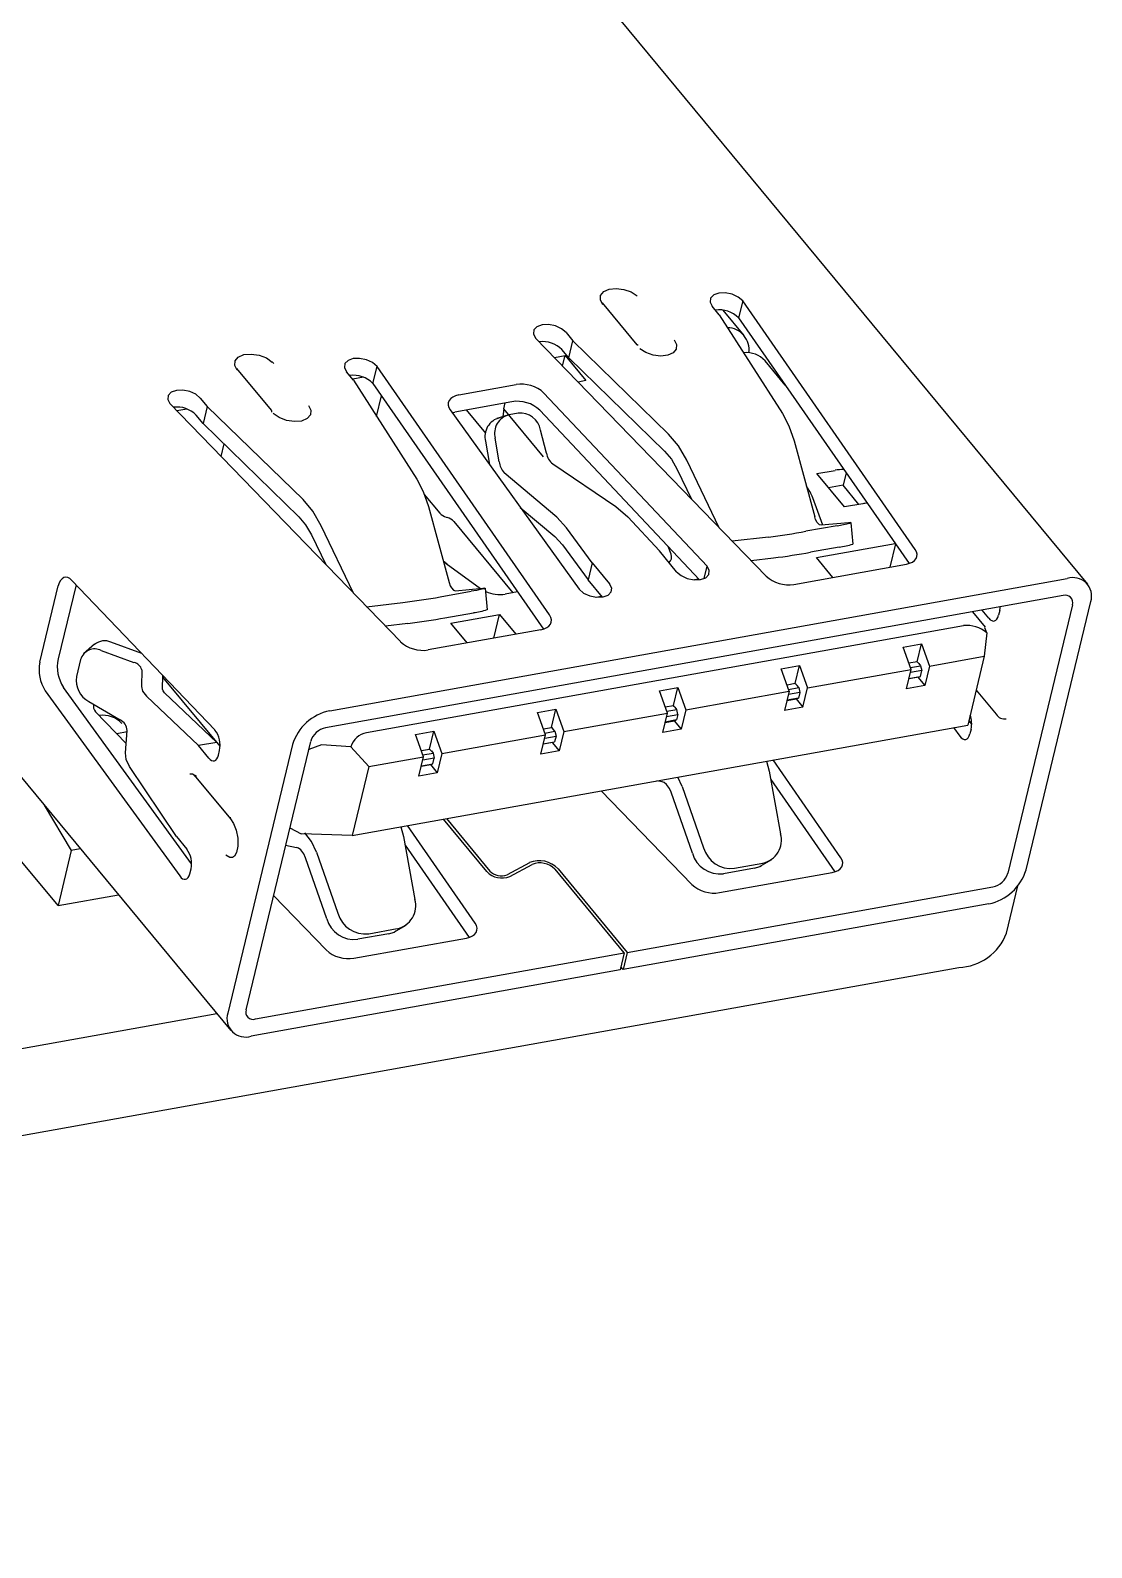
# Model space of a CAD drawing. Header units: millimetres. Extents: x 2 to 1109, y 2 to 430.
# Drawn here: x 319.25 to 334.12, y 178.31 to 199.56 of the extents above; entities that cross this region are included whole.
import ezdxf

# ---------------------------------------------------------------- set-up
doc = ezdxf.new("R2010")
doc.units = ezdxf.units.MM
doc.header["$LTSCALE"] = 0.5
doc.layers.add('几何体', color=7, linetype='Continuous')

msp = doc.modelspace()

# ---------------------------------------------------------------- linework, layer by layer
at = {"layer": '几何体'}
for p, q in [((334.063, 191.8), (326.359, 201.103)), ((327.751, 195.155), (327.267, 195.74)), ((329.23, 195.769), (329.172, 195.53)), ((331.644, 192.288), (329.23, 195.769)), ((328.9, 195.575), (328.803, 195.692)), ((328.9, 195.575), (329.788, 194.189)), ((329.251, 195.282), (328.956, 195.638)), ((329.172, 195.53), (331.559, 192.09)), ((326.755, 195.325), (326.852, 195.208)), ((326.328, 195.248), (329.557, 191.914)), ((326.794, 194.969), (326.697, 195.086)), ((326.794, 194.969), (326.852, 195.208)), ((328.192, 193.903), (326.852, 195.208)), ((327.764, 195.143), (327.751, 195.155)), ((329.246, 195.043), (329.224, 195.07)), ((324.051, 194.612), (324.109, 194.851)), ((326.523, 191.37), (324.109, 194.851)), ((326.592, 194.975), (326.742, 195.002)), ((326.707, 194.857), (326.742, 195.002)), ((326.742, 195.002), (327.032, 194.651)), ((326.794, 194.969), (328.135, 193.664)), ((329.826, 194.588), (329.542, 194.93)), ((322.631, 194.237), (322.146, 194.822)), ((323.779, 194.657), (323.682, 194.774)), ((323.92, 194.698), (323.768, 194.671)), ((323.779, 194.657), (324.667, 193.271)), ((327.032, 194.651), (326.925, 194.632)), ((324.051, 194.612), (326.438, 191.172)), ((324.103, 194.151), (324.172, 194.438)), ((325.254, 194.451), (326.055, 194.595)), ((328.731, 192.051), (326.446, 194.477)), ((321.207, 194.331), (324.437, 190.996)), ((321.445, 194.254), (321.305, 194.229)), ((321.634, 194.407), (321.731, 194.29)), ((321.731, 194.29), (321.673, 194.051)), ((323.072, 192.985), (321.731, 194.29)), ((325.134, 194.242), (326.939, 191.73)), ((325.161, 194.204), (325.196, 194.212)), ((325.998, 194.356), (325.196, 194.212)), ((325.631, 193.917), (325.362, 194.242)), ((325.885, 194.258), (325.872, 194.147)), ((325.885, 194.258), (325.904, 194.339)), ((326.441, 193.585), (325.885, 194.258)), ((326.389, 194.238), (328.624, 191.864)), ((321.673, 194.051), (321.576, 194.168)), ((321.673, 194.051), (323.014, 192.746)), ((325.938, 194.168), (325.787, 194.12)), ((326.084, 194.195), (325.958, 194.173)), ((325.628, 193.803), (325.685, 193.475)), ((325.818, 193.516), (325.761, 193.845)), ((326.48, 193.635), (326.399, 193.96)), ((329.948, 193.807), (330.239, 192.743)), ((321.926, 193.588), (321.968, 193.764)), ((326.625, 192.741), (325.89, 193.362)), ((326.569, 193.484), (327.454, 192.889)), ((328.313, 193.408), (328.512, 192.993)), ((328.901, 192.591), (328.446, 193.538)), ((330.267, 193.35), (330.523, 193.395)), ((330.677, 193.36), (330.636, 193.187)), ((330.654, 192.882), (330.267, 193.35)), ((330.636, 193.187), (330.431, 193.151)), ((330.858, 192.918), (330.636, 193.187)), ((324.77, 193.058), (324.988, 192.795)), ((330.35, 192.629), (330.212, 193.01)), ((324.827, 192.889), (325.118, 191.826)), ((325.077, 192.74), (325.094, 192.734)), ((326.115, 192.877), (326.599, 192.467)), ((326.762, 192.592), (326.625, 192.741)), ((327.454, 192.889), (327.619, 192.745)), ((327.619, 192.745), (328.062, 192.267)), ((330.91, 192.927), (330.654, 192.882)), ((323.78, 191.674), (323.326, 192.62)), ((325.182, 192.679), (326.01, 191.68)), ((327.123, 192.099), (326.762, 192.592)), ((330.55, 192.619), (330.114, 192.541)), ((330.71, 192.661), (330.329, 192.627)), ((330.775, 192.362), (330.747, 192.662)), ((323.192, 192.491), (323.391, 192.075)), ((326.599, 192.467), (326.704, 192.353)), ((326.704, 192.353), (327.066, 191.86)), ((328.226, 192.22), (328.187, 192.329)), ((329.592, 192.461), (329.084, 192.403)), ((330.578, 192.319), (330.181, 192.248)), ((330.261, 192.173), (331.364, 192.37)), ((331.368, 192.364), (331.29, 192.039)), ((325.078, 192.09), (325.556, 191.742)), ((327.123, 192.099), (327.066, 191.86)), ((327.123, 192.099), (327.365, 191.806)), ((328.304, 191.974), (328.062, 192.267)), ((329.346, 192.133), (329.659, 192.168)), ((330.49, 191.896), (330.261, 192.173)), ((323.446, 190.029), (333.773, 191.88)), ((328.554, 191.867), (328.612, 191.877)), ((328.69, 191.881), (328.731, 192.051)), ((329.946, 191.798), (331.523, 192.081)), ((319.386, 190.708), (319.644, 191.778)), ((319.893, 191.794), (319.642, 190.754)), ((321.837, 189.759), (319.836, 191.854)), ((324.993, 191.623), (325.429, 191.701)), ((325.208, 191.709), (325.589, 191.743)), ((325.655, 191.444), (325.626, 191.744)), ((326.077, 191.692), (325.905, 191.661)), ((327.264, 191.62), (327.066, 191.86)), ((328.558, 191.862), (328.554, 191.867)), ((317.054, 191.596), (322.059, 185.552)), ((333.716, 191.641), (323.389, 189.79)), ((323.963, 191.485), (324.472, 191.543)), ((327.172, 191.619), (327.253, 191.634)), ((333.848, 191.512), (332.942, 187.753)), ((333.198, 187.799), (334.104, 191.558)), ((324.538, 191.25), (324.225, 191.215)), ((325.06, 191.33), (325.458, 191.402)), ((325.14, 191.255), (325.823, 191.377)), ((325.369, 190.978), (325.14, 191.255)), ((325.743, 191.045), (325.823, 191.377)), ((325.823, 191.377), (326.052, 191.1)), ((332.631, 191.201), (332.453, 191.415)), ((332.677, 191.323), (332.582, 191.438)), ((332.828, 191.432), (332.812, 191.365)), ((323.959, 189.722), (332.323, 191.221)), ((326.402, 191.163), (324.825, 190.881)), ((332.648, 191.12), (332.613, 190.791)), ((332.648, 191.12), (332.621, 191.191)), ((320.152, 190.961), (319.996, 190.827)), ((320.247, 190.873), (320.705, 190.704)), ((320.815, 190.829), (320.382, 190.989)), ((331.477, 190.921), (331.733, 190.967)), ((331.589, 190.608), (331.477, 190.921)), ((331.672, 190.714), (331.733, 190.967)), ((331.733, 190.967), (331.845, 190.654)), ((319.958, 190.745), (319.9, 190.506)), ((320.814, 190.602), (320.808, 190.37)), ((329.77, 190.615), (330.026, 190.661)), ((329.882, 190.302), (329.77, 190.615)), ((329.965, 190.408), (330.026, 190.661)), ((330.026, 190.661), (330.138, 190.348)), ((330.138, 190.348), (331.589, 190.608)), ((331.524, 190.337), (331.589, 190.608)), ((331.672, 190.714), (331.558, 190.693)), ((331.58, 190.634), (331.721, 190.659)), ((331.697, 190.688), (331.721, 190.659)), ((331.721, 190.659), (331.736, 190.59)), ((331.845, 190.654), (331.78, 190.383)), ((331.845, 190.654), (332.613, 190.791)), ((332.613, 190.791), (332.381, 189.828)), ((321.106, 190.333), (321.111, 190.52)), ((321.911, 189.534), (321.11, 190.501)), ((329.965, 190.408), (329.852, 190.387)), ((330.014, 190.353), (329.99, 190.382)), ((331.78, 190.383), (331.524, 190.337)), ((331.683, 190.5), (331.558, 190.477)), ((331.559, 190.482), (331.717, 190.51)), ((331.736, 190.59), (331.578, 190.562)), ((331.683, 190.5), (331.717, 190.51)), ((331.683, 190.5), (331.78, 190.383)), ((331.717, 190.51), (331.736, 190.59)), ((319.463, 190.308), (321.345, 187.715)), ((321.511, 187.884), (319.719, 190.354)), ((320.878, 190.232), (321.607, 189.54)), ((321.863, 189.586), (321.134, 190.278)), ((328.063, 190.309), (328.319, 190.355)), ((328.175, 189.996), (328.063, 190.309)), ((328.258, 190.102), (328.319, 190.355)), ((328.319, 190.355), (328.431, 190.042)), ((328.431, 190.042), (329.882, 190.302)), ((329.882, 190.302), (329.817, 190.031)), ((329.851, 190.171), (329.976, 190.194)), ((330.01, 190.205), (329.852, 190.176)), ((330.029, 190.284), (329.871, 190.256)), ((329.873, 190.328), (330.014, 190.353)), ((329.976, 190.194), (330.01, 190.205)), ((329.976, 190.194), (330.073, 190.077)), ((330.029, 190.284), (330.01, 190.205)), ((330.014, 190.353), (330.029, 190.284)), ((330.073, 190.077), (330.138, 190.348)), ((332.499, 190.319), (332.781, 189.979)), ((320.074, 190.157), (320.511, 189.899)), ((320.167, 190.014), (320.594, 189.572)), ((326.356, 190.003), (326.612, 190.049)), ((326.468, 189.69), (326.356, 190.003)), ((326.551, 189.796), (326.612, 190.049)), ((326.612, 190.049), (326.724, 189.736)), ((326.724, 189.736), (328.175, 189.996)), ((328.11, 189.725), (328.175, 189.996)), ((328.145, 190.081), (328.258, 190.102)), ((328.164, 189.95), (328.322, 189.978)), ((328.166, 190.022), (328.307, 190.047)), ((328.307, 190.047), (328.283, 190.077)), ((328.322, 189.978), (328.303, 189.899)), ((328.322, 189.978), (328.307, 190.047)), ((328.431, 190.042), (328.366, 189.771)), ((330.073, 190.077), (329.817, 190.031)), ((320.584, 189.44), (320.609, 189.754)), ((323.761, 188.283), (332.381, 189.828)), ((326.438, 189.775), (326.551, 189.796)), ((326.6, 189.741), (326.576, 189.771)), ((328.366, 189.771), (328.11, 189.725)), ((328.144, 189.866), (328.269, 189.888)), ((328.303, 189.899), (328.145, 189.87)), ((328.269, 189.888), (328.303, 189.899)), ((328.269, 189.888), (328.366, 189.771)), ((332.183, 189.792), (332.269, 189.673)), ((332.435, 189.843), (332.397, 189.895)), ((332.428, 189.772), (332.412, 189.705)), ((320.608, 189.733), (320.464, 189.707)), ((321.863, 189.586), (321.607, 189.54)), ((321.752, 189.365), (321.607, 189.54)), ((321.863, 189.586), (321.911, 189.528)), ((322.924, 189.554), (322.018, 185.795)), ((322.274, 185.841), (323.18, 189.6)), ((324.649, 189.697), (324.905, 189.743)), ((324.761, 189.384), (324.649, 189.697)), ((324.844, 189.49), (324.905, 189.743)), ((324.905, 189.743), (325.017, 189.43)), ((325.017, 189.43), (326.468, 189.69)), ((326.403, 189.419), (326.468, 189.69)), ((326.562, 189.582), (326.437, 189.56)), ((326.438, 189.564), (326.596, 189.593)), ((326.457, 189.644), (326.615, 189.672)), ((326.459, 189.716), (326.6, 189.741)), ((326.562, 189.582), (326.596, 189.593)), ((326.562, 189.582), (326.659, 189.465)), ((326.615, 189.672), (326.596, 189.593)), ((326.6, 189.741), (326.615, 189.672)), ((326.724, 189.736), (326.659, 189.465)), ((321.887, 189.407), (321.904, 189.474)), ((323.742, 189.523), (323.993, 189.246)), ((323.993, 189.246), (324.761, 189.384)), ((324.696, 189.113), (324.761, 189.384)), ((324.731, 189.47), (324.844, 189.49)), ((324.908, 189.366), (324.75, 189.338)), ((324.752, 189.41), (324.894, 189.435)), ((324.869, 189.465), (324.894, 189.435)), ((324.889, 189.287), (324.908, 189.366)), ((324.894, 189.435), (324.908, 189.366)), ((325.017, 189.43), (324.952, 189.159)), ((326.659, 189.465), (326.403, 189.419)), ((329.563, 189.323), (329.6, 189.184)), ((330.604, 187.971), (329.655, 189.339)), ((321.3, 188.266), (320.641, 189.25)), ((321.547, 189.123), (321.573, 189.099)), ((323.993, 189.246), (323.761, 188.283)), ((324.952, 189.159), (324.696, 189.113)), ((324.73, 189.254), (324.855, 189.276)), ((324.731, 189.258), (324.889, 189.287)), ((324.855, 189.276), (324.889, 189.287)), ((324.855, 189.276), (324.952, 189.159)), ((329.6, 189.184), (329.76, 188.305)), ((321.573, 189.099), (322.058, 188.514)), ((327.248, 188.908), (328.517, 187.597)), ((328.102, 189.032), (328.025, 189.047)), ((328.382, 188.966), (328.32, 189.1)), ((328.382, 188.966), (328.681, 188.111)), ((329.622, 189.065), (330.518, 187.773)), ((319.447, 188.707), (319.827, 188.073)), ((328.525, 188.034), (328.227, 188.889)), ((325.647, 187.776), (325.038, 188.511)), ((325.08, 188.519), (325.689, 187.784)), ((321.3, 188.266), (321.445, 188.09)), ((322.887, 188.387), (323.045, 188.307)), ((323.761, 188.283), (323.045, 188.307)), ((324.443, 188.405), (324.479, 188.267)), ((324.479, 188.267), (324.64, 187.387)), ((325.483, 187.053), (324.534, 188.421)), ((319.641, 187.3), (318.949, 188.136)), ((319.827, 188.073), (319.641, 187.3)), ((319.953, 188.096), (319.827, 188.073)), ((322.829, 188.144), (322.981, 188.114)), ((323.261, 188.048), (323.56, 187.193)), ((324.501, 188.147), (325.397, 186.855)), ((323.405, 187.116), (323.106, 187.971)), ((326.243, 187.901), (325.929, 187.732)), ((325.967, 187.707), (326.28, 187.877)), ((329.114, 187.823), (329.512, 187.895)), ((329.474, 187.85), (329.635, 187.946)), ((321.487, 187.747), (321.504, 187.814)), ((327.57, 186.638), (326.601, 187.808)), ((326.643, 187.815), (327.612, 186.645)), ((328.906, 187.482), (330.482, 187.764)), ((329.394, 187.824), (328.959, 187.746)), ((319.641, 187.3), (320.486, 187.452)), ((322.659, 187.44), (323.396, 186.679)), ((327.612, 186.645), (332.733, 187.563)), ((332.923, 186.914), (333.083, 187.577)), ((332.675, 187.324), (327.555, 186.406)), ((324.353, 186.932), (324.515, 187.028)), ((323.785, 186.564), (325.361, 186.846)), ((324.273, 186.906), (323.838, 186.828)), ((323.993, 186.906), (324.391, 186.977)), ((322.406, 185.712), (327.57, 186.638)), ((327.57, 186.638), (327.512, 186.399)), ((327.612, 186.645), (327.555, 186.406)), ((286.931, 178.309), (332.255, 186.433)), ((327.512, 186.399), (322.348, 185.473)), ((327.555, 186.406), (327.523, 186.444)), ((318.216, 185.136), (321.863, 185.789))]:
    msp.add_line(p, q, dxfattribs=at)
at = {"layer": '几何体', "flags": 128}
for points in [[(327.271, 195.715), (327.236, 195.782), (327.24, 195.845), (327.283, 195.898), (327.358, 195.932), (327.457, 195.943), (327.565, 195.929), (327.668, 195.893), (327.752, 195.839)], [(329.23, 195.769), (329.167, 195.822), (329.082, 195.861), (328.986, 195.88), (328.895, 195.877), (328.823, 195.851), (328.78, 195.807), (328.773, 195.751), (328.803, 195.692)], [(326.755, 195.325), (326.692, 195.378), (326.607, 195.417), (326.511, 195.436), (326.42, 195.433), (326.348, 195.407), (326.305, 195.363), (326.298, 195.307), (326.328, 195.248)], [(328.268, 195.222), (328.303, 195.156), (328.299, 195.092), (328.256, 195.04), (328.18, 195.006), (328.082, 194.995), (327.974, 195.008), (327.871, 195.044), (327.787, 195.098)], [(322.15, 194.797), (322.115, 194.865), (322.12, 194.93), (322.165, 194.982), (322.244, 195.015), (322.346, 195.024), (322.456, 195.008), (322.559, 194.969), (322.641, 194.912)], [(324.109, 194.851), (324.046, 194.904), (323.961, 194.943), (323.865, 194.962), (323.775, 194.959), (323.702, 194.933), (323.659, 194.889), (323.652, 194.833), (323.682, 194.774)], [(321.634, 194.407), (321.571, 194.46), (321.486, 194.499), (321.39, 194.519), (321.299, 194.515), (321.227, 194.489), (321.184, 194.445), (321.177, 194.389), (321.207, 194.331)], [(325.254, 194.451), (325.209, 194.44), (325.17, 194.422), (325.14, 194.4), (325.118, 194.373), (325.107, 194.342), (325.106, 194.309), (325.115, 194.276), (325.134, 194.242)], [(323.147, 194.304), (323.182, 194.236), (323.177, 194.172), (323.132, 194.119), (323.053, 194.086), (322.951, 194.077), (322.841, 194.093), (322.738, 194.133), (322.656, 194.19)], [(329.788, 194.189), (329.877, 194.017), (329.948, 193.807)], [(328.446, 193.538), (328.329, 193.74), (328.192, 193.903)], [(328.135, 193.664), (328.23, 193.55), (328.313, 193.408)], [(324.667, 193.271), (324.756, 193.099), (324.827, 192.889)], [(323.326, 192.62), (323.208, 192.822), (323.072, 192.985)], [(323.014, 192.746), (323.109, 192.632), (323.192, 192.491)], [(330.271, 192.667), (330.251, 192.706), (330.239, 192.743)], [(330.329, 192.627), (330.304, 192.633), (330.271, 192.667)], [(330.55, 192.619), (330.666, 192.641), (330.728, 192.655), (330.746, 192.662), (330.736, 192.663), (330.71, 192.661)], [(325.037, 192.121), (325.053, 192.109), (325.078, 192.09)], [(331.523, 192.081), (331.567, 192.093), (331.606, 192.11), (331.636, 192.132), (331.658, 192.159), (331.669, 192.188), (331.671, 192.221), (331.663, 192.254), (331.644, 192.288)], [(319.836, 191.854), (319.807, 191.879), (319.778, 191.894), (319.749, 191.899), (319.722, 191.894), (319.697, 191.878), (319.675, 191.853), (319.657, 191.819), (319.644, 191.778)], [(328.304, 191.974), (328.367, 191.921), (328.452, 191.882), (328.548, 191.863), (328.639, 191.866), (328.711, 191.892), (328.754, 191.936), (328.761, 191.992), (328.731, 192.051)], [(325.118, 191.826), (325.134, 191.779), (325.15, 191.749)], [(325.15, 191.749), (325.178, 191.718), (325.208, 191.709)], [(325.589, 191.743), (325.625, 191.745), (325.608, 191.737), (325.553, 191.725), (325.501, 191.714), (325.429, 191.701)], [(326.939, 191.73), (327.001, 191.677), (327.087, 191.637), (327.182, 191.618), (327.273, 191.622), (327.346, 191.647), (327.389, 191.692), (327.395, 191.747), (327.365, 191.806)], [(332.828, 191.432), (332.834, 191.467), (332.835, 191.486)], [(326.402, 191.163), (326.447, 191.175), (326.485, 191.192), (326.515, 191.214), (326.537, 191.241), (326.549, 191.271), (326.55, 191.303), (326.542, 191.336), (326.523, 191.37)], [(332.677, 191.323), (332.696, 191.303), (332.717, 191.29), (332.737, 191.285), (332.756, 191.287), (332.774, 191.296), (332.79, 191.313), (332.803, 191.336), (332.812, 191.365)], [(320.808, 190.37), (320.825, 190.301), (320.878, 190.232)], [(321.134, 190.278), (321.113, 190.306), (321.106, 190.333)], [(323.742, 189.523), (323.331, 189.552), (323.154, 189.486), (323.152, 189.483)], [(332.269, 189.673), (332.289, 189.649), (332.311, 189.634), (332.332, 189.626), (332.353, 189.626), (332.372, 189.635), (332.388, 189.651), (332.402, 189.675), (332.412, 189.705)], [(320.641, 189.25), (320.594, 189.345), (320.584, 189.44)], [(321.752, 189.365), (321.772, 189.345), (321.792, 189.332), (321.812, 189.327), (321.832, 189.329), (321.85, 189.338), (321.865, 189.355), (321.878, 189.378), (321.887, 189.407)], [(321.488, 189.147), (321.524, 189.146), (321.582, 189.112)], [(328.162, 188.997), (328.128, 189.022), (328.102, 189.032)], [(328.227, 188.889), (328.204, 188.94), (328.162, 188.997)], [(322.058, 188.514), (322.098, 188.451), (322.136, 188.356), (322.158, 188.244), (322.159, 188.134), (322.141, 188.045), (322.112, 187.991), (322.085, 187.972), (322.08, 187.973)], [(323.261, 188.048), (323.191, 188.199), (323.098, 188.318)], [(323.041, 188.079), (323.007, 188.104), (322.981, 188.114)], [(323.106, 187.971), (323.083, 188.023), (323.041, 188.079)], [(322.086, 187.973), (322.049, 187.973), (321.991, 188.007)], [(329.394, 187.824), (329.469, 187.848), (329.493, 187.863)], [(330.482, 187.764), (330.527, 187.776), (330.565, 187.793), (330.596, 187.815), (330.617, 187.842), (330.629, 187.872), (330.631, 187.904), (330.622, 187.938), (330.604, 187.971)], [(321.345, 187.715), (321.365, 187.691), (321.386, 187.675), (321.407, 187.668), (321.428, 187.668), (321.447, 187.677), (321.464, 187.693), (321.478, 187.717), (321.487, 187.747)], [(325.361, 186.846), (325.406, 186.858), (325.444, 186.875), (325.475, 186.897), (325.496, 186.924), (325.508, 186.954), (325.51, 186.986), (325.501, 187.02), (325.483, 187.053)], [(324.273, 186.906), (324.348, 186.93), (324.372, 186.945)]]:
    msp.add_lwpolyline(points, dxfattribs=at)
at = {"layer": '几何体'}
for centre, radius, start, end in [((328.901, 195.262), 0.381, 44.5938, 98.1962), ((329.007, 195.08), 0.313, 352.757, 88.2459), ((326.426, 194.818), 0.381, 44.6149, 97.177), ((322.466, 194.726), 0.256, 39.7566, 46.7398), ((329.279, 194.683), 0.361, 43.2733, 95.2031), ((323.78, 194.345), 0.381, 44.5938, 98.1962), ((326.13, 194.137), 0.464, 47.0859, 99.3274), ((321.305, 193.901), 0.381, 44.6149, 97.177), ((322.609, 194.22), 0.027, 342.6541, 36.8398), ((326.073, 193.898), 0.464, 47.0859, 99.3274), ((325.888, 193.869), 0.269, 103.7756, 194.2047), ((326.022, 193.911), 0.269, 103.7756, 194.2047), ((326.114, 193.907), 0.29, 10.4837, 96.0464), ((326.732, 193.683), 0.257, 190.8842, 230.6789), ((326.085, 193.546), 0.268, 186.4711, 223.3157), ((330.625, 192.839), 0.566, 87.858, 100.4574), ((329.666, 192.804), 0.584, 20.6886, 38.4528), ((331.018, 192.328), 0.609, 94.3718, 100.2291), ((325.131, 192.925), 0.193, 222.3644, 253.8295), ((325.04, 192.549), 0.193, 42.3644, 73.8295), ((328.388, 202.065), 9.679, 277.1458, 280.2718), ((330.39, 193.655), 1.349, 278.0486, 286.5317), ((324.899, 191.863), 0.291, 47.6701, 59.0274), ((328.126, 192.182), 0.107, 311.6517, 21.2454), ((328.446, 201.83), 9.737, 277.1551, 280.2625), ((329.871, 192.258), 0.466, 227.6534, 279.2628), ((333.858, 191.635), 0.258, 342.5544, 109.0297), ((325.832, 192.138), 0.483, 245.3161, 278.6882), ((323.211, 201.514), 10.05, 277.2035, 280.2141), ((333.75, 191.543), 0.103, 342.5544, 109.0297), ((323.414, 200.332), 9.151, 277.0556, 280.362), ((325.302, 192.578), 1.186, 277.5554, 287.0901), ((332.37, 190.8), 0.423, 49.0161, 96.3451), ((320.156, 190.688), 0.206, 63.7927, 163.7939), ((320.292, 190.791), 0.217, 65.5462, 129.4754), ((324.75, 191.34), 0.466, 227.6534, 279.2628), ((319.907, 190.601), 0.532, 168.3349, 213.3518), ((320.163, 190.647), 0.532, 168.3349, 213.3518), ((320.68, 190.568), 0.138, 14.2098, 79.4936), ((331.558, 190.575), 0.179, 39.245, 50.6753), ((320.23, 190.453), 0.334, 170.8626, 242.2862), ((329.852, 190.269), 0.179, 39.245, 50.6753), ((320.243, 190.09), 0.107, 164.4051, 224.8996), ((320.265, 189.584), 0.381, 44.6149, 97.177), ((323.585, 189.351), 0.691, 101.536, 162.9526), ((328.145, 189.963), 0.179, 39.245, 50.6753), ((332.075, 189.844), 0.361, 348.5809, 19.6867), ((332.891, 190.04), 0.126, 209.1864, 283.6895), ((320.439, 189.744), 0.171, 3.3191, 65.0088), ((321.57, 189.546), 0.341, 347.7077, 38.4367), ((323.444, 189.519), 0.277, 101.536, 162.9526), ((326.438, 189.657), 0.179, 39.245, 50.6753), ((324.021, 189.436), 0.292, 102.1841, 162.5629), ((324.731, 189.351), 0.179, 39.245, 50.6753), ((322.079, 188.53), 0.027, 162.6541, 216.8398), ((329.441, 188.218), 0.331, 282.4211, 15.1214), ((321.162, 187.886), 0.349, 348.0661, 35.8454), ((329.065, 188.219), 0.399, 195.706, 277.1105), ((326.38, 187.564), 0.364, 43.6194, 112.0907), ((326.39, 187.607), 0.291, 43.6194, 112.0907), ((328.911, 188.144), 0.401, 195.946, 276.8706), ((325.857, 187.977), 0.291, 223.6194, 292.0907), ((325.847, 187.934), 0.218, 223.6194, 292.0907), ((332.537, 188.002), 0.691, 281.536, 342.9526), ((332.678, 187.834), 0.277, 281.536, 342.9526), ((328.831, 187.941), 0.466, 227.6534, 279.2628), ((324.32, 187.3), 0.331, 282.4211, 15.1214), ((323.79, 187.226), 0.401, 195.946, 276.8706), ((323.944, 187.301), 0.399, 195.706, 277.1105), ((332.228, 187.175), 0.743, 272.0614, 339.3855), ((323.71, 187.023), 0.466, 227.6534, 279.2628), ((322.264, 185.717), 0.258, 162.5544, 289.0297), ((322.372, 185.81), 0.103, 162.5544, 289.0297)]:
    msp.add_arc(centre, radius, start, end, dxfattribs=at)

doc.saveas('drawing.dxf')
